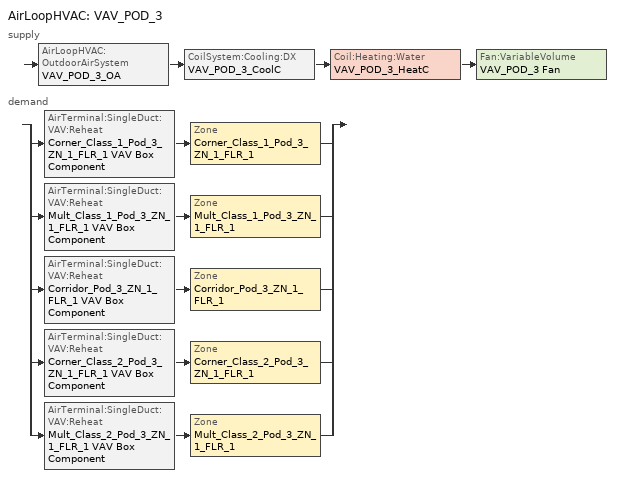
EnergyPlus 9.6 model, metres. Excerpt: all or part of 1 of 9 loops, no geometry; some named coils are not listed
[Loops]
AirLoopHVAC 'VAV_POD_3'
 supply: AirLoopHVAC:OutdoorAirSystem 'VAV_POD_3_OA' > CoilSystem:Cooling:DX 'VAV_POD_3_CoolC' > Coil:Heating:Water 'VAV_POD_3_HeatC' > Fan:VariableVolume 'VAV_POD_3 Fan'
 demand: split
  | AirTerminal:SingleDuct:VAV:Reheat 'Corner_Class_1_Pod_3_ZN_1_FLR_1 VAV Box Component' > Zone 'Corner_Class_1_Pod_3_ZN_1_FLR_1'
  | AirTerminal:SingleDuct:VAV:Reheat 'Mult_Class_1_Pod_3_ZN_1_FLR_1 VAV Box Component' > Zone 'Mult_Class_1_Pod_3_ZN_1_FLR_1'
  | AirTerminal:SingleDuct:VAV:Reheat 'Corridor_Pod_3_ZN_1_FLR_1 VAV Box Component' > Zone 'Corridor_Pod_3_ZN_1_FLR_1'
  | AirTerminal:SingleDuct:VAV:Reheat 'Corner_Class_2_Pod_3_ZN_1_FLR_1 VAV Box Component' > Zone 'Corner_Class_2_Pod_3_ZN_1_FLR_1'
  | AirTerminal:SingleDuct:VAV:Reheat 'Mult_Class_2_Pod_3_ZN_1_FLR_1 VAV Box Component' > Zone 'Mult_Class_2_Pod_3_ZN_1_FLR_1'
[Sizing:Zone] Zone Cooling Design Supply Air Temperature Input Method=SupplyAirTemperature; Zone Cooling Design Supply Air Temperature {C}=12.8; Zone Heating Design Supply Air Temperature Input Method=SupplyAirTemperature; Zone Heating Design Supply Air Temperature {C}=40; Zone Cooling Design Supply Air Humidity Ratio {kgWater/kgDryAir}=0.007; Zone Heating Design Supply Air Humidity Ratio {kgWater/kgDryAir}=0.008; Zone Heating Sizing Factor=0; Zone Cooling Sizing Factor=0; Cooling Design Air Flow Method=DesignDay; Cooling Design Air Flow Rate {m3/s}=0; Cooling Minimum Air Flow {m3/s}=0; Cooling Minimum Air Flow Fraction=0; Heating Design Air Flow Method=DesignDay; Heating Design Air Flow Rate {m3/s}=0; Account for Dedicated Outdoor Air System=No; Dedicated Outdoor Air System Control Strategy=NeutralSupplyAir; Dedicated Outdoor Air Low Setpoint Temperature for Design {C}=autosize; Dedicated Outdoor Air High Setpoint Temperature for Design {C}=autosize
Name | Design Specification Outdoor Air Object
Corner_Class_1_Pod_3_ZN_1_FLR_1 | SZ DSOA Corner_Class_1_Pod_3_ZN_1_FLR_1
Mult_Class_1_Pod_3_ZN_1_FLR_1 | SZ DSOA Mult_Class_1_Pod_3_ZN_1_FLR_1
Corridor_Pod_3_ZN_1_FLR_1 | SZ DSOA Corridor_Pod_3_ZN_1_FLR_1
Corner_Class_2_Pod_3_ZN_1_FLR_1 | SZ DSOA Corner_Class_2_Pod_3_ZN_1_FLR_1
Mult_Class_2_Pod_3_ZN_1_FLR_1 | SZ DSOA Mult_Class_2_Pod_3_ZN_1_FLR_1
[DesignSpecification:OutdoorAir]
Name | Outdoor Air Method | Outdoor Air Flow per Zone Floor Area {m3/s-m2} | Outdoor Air Flow per Person {m3/s-person}
SZ DSOA Corner_Class_1_Pod_3_ZN_1_FLR_1; SZ DSOA Mult_Class_1_Pod_3_ZN_1_FLR_1; SZ DSOA Corner_Class_2_Pod_3_ZN_1_FLR_1; SZ DSOA Mult_Class_2_Pod_3_ZN_1_FLR_1 | Flow/Area | 0.00187948
SZ DSOA Corridor_Pod_3_ZN_1_FLR_1 | Flow/Area | 0.000304781
Classroom_OA_Design_Spec | Sum | 0.00060972 | 0.00472
Corridor_OA_Design_Spec | Sum | 0.000304781 | 1e-08
[Sizing:System]
VAV_POD_3: Type of Load to Size On=Sensible; Design Outdoor Air Flow Rate {m3/s}=3.16905; Central Heating Maximum System Air Flow Ratio=0.3; Preheat Design Temperature {C}=7; Preheat Design Humidity Ratio {kgWater/kgDryAir}=0.008; Precool Design Temperature {C}=12.8; Precool Design Humidity Ratio {kgWater/kgDryAir}=0.008; Central Cooling Design Supply Air Temperature {C}=12.8; Central Heating Design Supply Air Temperature {C}=12.8; Type of Zone Sum to Use=Coincident; 100% Outdoor Air in Cooling=No; 100% Outdoor Air in Heating=No; Central Cooling Design Supply Air Humidity Ratio {kgWater/kgDryAir}=0.007; Central Heating Design Supply Air Humidity Ratio {kgWater/kgDryAir}=0.008; Cooling Supply Air Flow Rate Method=DesignDay; Cooling Supply Air Flow Rate {m3/s}=0; Heating Supply Air Flow Rate Method=DesignDay; Heating Supply Air Flow Rate {m3/s}=0; System Outdoor Air Method=ZoneSum; Zone Maximum Outdoor Air Fraction=1; Cooling Design Capacity Method=CoolingDesignCapacity; Cooling Design Capacity {W}=autosize; Heating Design Capacity Method=HeatingDesignCapacity; Heating Design Capacity {W}=autosize; Central Cooling Capacity Control Method=OnOff
[ZoneControl:Thermostat] Control Type Schedule=Dual Zone Control Type Sched
Name | Zone or ZoneList | Control 1
Corner_Class_1_Pod_3_ZN_1_FLR_1 Thermostat | Corner_Class_1_Pod_3_ZN_1_FLR_1 | Corner_Class_1_Pod_3_ZN_1_FLR_1 DualSPSched
Mult_Class_1_Pod_3_ZN_1_FLR_1 Thermostat | Mult_Class_1_Pod_3_ZN_1_FLR_1 | Mult_Class_1_Pod_3_ZN_1_FLR_1 DualSPSched
Corridor_Pod_3_ZN_1_FLR_1 Thermostat | Corridor_Pod_3_ZN_1_FLR_1 | Corridor_Pod_3_ZN_1_FLR_1 DualSPSched
Corner_Class_2_Pod_3_ZN_1_FLR_1 Thermostat | Corner_Class_2_Pod_3_ZN_1_FLR_1 | Corner_Class_2_Pod_3_ZN_1_FLR_1 DualSPSched
Mult_Class_2_Pod_3_ZN_1_FLR_1 Thermostat | Mult_Class_2_Pod_3_ZN_1_FLR_1 | Mult_Class_2_Pod_3_ZN_1_FLR_1 DualSPSched
[ThermostatSetpoint:DualSetpoint] Heating Setpoint Temperature Schedule=HTGSETP_SCH_YES_OPTIMUM; Cooling Setpoint Temperature Schedule=CLGSETP_SCH_YES_OPTIMUM
Corner_Class_1_Pod_3_ZN_1_FLR_1 DualSPSched; Mult_Class_1_Pod_3_ZN_1_FLR_1 DualSPSched; Corridor_Pod_3_ZN_1_FLR_1 DualSPSched; Corner_Class_2_Pod_3_ZN_1_FLR_1 DualSPSched; Mult_Class_2_Pod_3_ZN_1_FLR_1 DualSPSched
[AirTerminal:SingleDuct:VAV:Reheat] Availability Schedule=ALWAYS_ON; Maximum Air Flow Rate {m3/s}=AUTOSIZE; Zone Minimum Air Flow Input Method=Constant; Maximum Hot Water or Steam Flow Rate {m3/s}=AUTOSIZE; Minimum Hot Water or Steam Flow Rate {m3/s}=0; Convergence Tolerance=0.001; Damper Heating Action=ReverseWithLimits; Maximum Flow Fraction During Reheat=0.5; Maximum Reheat Air Temperature {C}=40
Name | Constant Minimum Air Flow Fraction | Reheat Coil
Corner_Class_1_Pod_3_ZN_1_FLR_1 VAV Box Component | 0.5 | Corner_Class_1_Pod_3_ZN_1_FLR_1 VAV Box Reheat Coil
Mult_Class_1_Pod_3_ZN_1_FLR_1 VAV Box Component | 0.627119 | Mult_Class_1_Pod_3_ZN_1_FLR_1 VAV Box Reheat Coil
Corridor_Pod_3_ZN_1_FLR_1 VAV Box Component | 0.2 | Corridor_Pod_3_ZN_1_FLR_1 VAV Box Reheat Coil
Corner_Class_2_Pod_3_ZN_1_FLR_1 VAV Box Component | 0.5 | Corner_Class_2_Pod_3_ZN_1_FLR_1 VAV Box Reheat Coil
Mult_Class_2_Pod_3_ZN_1_FLR_1 VAV Box Component | 0.858826 | Mult_Class_2_Pod_3_ZN_1_FLR_1 VAV Box Reheat Coil
[Zone equipment]
Corner_Class_1_Pod_3_ZN_1_FLR_1: Corner_Class_1_Pod_3_ZN_1_FLR_1 VAV Box Component
Mult_Class_1_Pod_3_ZN_1_FLR_1: Mult_Class_1_Pod_3_ZN_1_FLR_1 VAV Box Component
Corridor_Pod_3_ZN_1_FLR_1: Corridor_Pod_3_ZN_1_FLR_1 VAV Box Component
Corner_Class_2_Pod_3_ZN_1_FLR_1: Corner_Class_2_Pod_3_ZN_1_FLR_1 VAV Box Component
Mult_Class_2_Pod_3_ZN_1_FLR_1: Mult_Class_2_Pod_3_ZN_1_FLR_1 VAV Box Component
[Fan:VariableVolume]
VAV_POD_3 Fan: Availability Schedule=HVACOperationSchd; Fan Total Efficiency=0.59605; Pressure Rise {Pa}=1389.42; Maximum Flow Rate {m3/s}=AUTOSIZE; Fan Power Minimum Flow Rate Input Method=Fraction; Fan Power Minimum Flow Fraction=0.25; Motor Efficiency=0.917; Motor In Airstream Fraction=1; Fan Power Coefficient 1=0.0408; Fan Power Coefficient 2=0.088; Fan Power Coefficient 3=-0.0729; Fan Power Coefficient 4=0.9437; Fan Power Coefficient 5=0
[Coil:Cooling:DX:TwoSpeed]
VAV_POD_3_CoolC DXCoil: Availability Schedule=ALWAYS_ON; High Speed Gross Rated Total Cooling Capacity {W}=AUTOSIZE; High Speed Rated Sensible Heat Ratio=AUTOSIZE; High Speed Gross Rated Cooling COP {W/W}=3.73224; High Speed Rated Air Flow Rate {m3/s}=AUTOSIZE; Total Cooling Capacity Function of Temperature Curve=VAV_POD_3_CoolCLennoxStandard10Ton_TGA120S2B_CapFT; Total Cooling Capacity Function of Flow Fraction Curve=VAV_POD_3_CoolCLennoxStandard10Ton_TGA120S2B_CapFF; Energy Input Ratio Function of Temperature Curve=VAV_POD_3_CoolCLennoxStandard10Ton_TGA120S2B_EIRFT; Energy Input Ratio Function of Flow Fraction Curve=VAV_POD_3_CoolCLennoxStandard10Ton_TGA120S2B_EIRFFF; Part Load Fraction Correlation Curve=VAV_POD_3_CoolCLennoxStandard10Ton_TGA120S2B_PLR; Low Speed Gross Rated Total Cooling Capacity {W}=AUTOSIZE; Low Speed Gross Rated Sensible Heat Ratio=0.69; Low Speed Gross Rated Cooling COP {W/W}=3.73224; Low Speed Rated Air Flow Rate {m3/s}=AUTOSIZE; Low Speed Total Cooling Capacity Function of Temperature Curve=VAV_POD_3_CoolCLennoxStandard10Ton_TGA120S2B_CapFT; Low Speed Energy Input Ratio Function of Temperature Curve=VAV_POD_3_CoolCLennoxStandard10Ton_TGA120S2B_EIRFT
[Coil:Heating:Water]
VAV_POD_3_HeatC: Availability Schedule=ALWAYS_ON; U-Factor Times Area Value {W/K}=AUTOSIZE; Maximum Water Flow Rate {m3/s}=AUTOSIZE; Performance Input Method=UFactorTimesAreaAndDesignWaterFlowRate; Rated Capacity {W}=AUTOSIZE; Rated Inlet Water Temperature {C}=82.2; Rated Inlet Air Temperature {C}=12.8; Rated Outlet Water Temperature {C}=71.1; Rated Outlet Air Temperature {C}=40
[CoilSystem:Cooling:DX]
VAV_POD_3_CoolC: Availability Schedule=ALWAYS_ON; Cooling Coil=VAV_POD_3_CoolC DXCoil
[Controller:WaterCoil]
VAV_POD_3_HeatC_Controller: Control Variable=Temperature; Action=Normal; Actuator Variable=Flow; Controller Convergence Tolerance {deltaC}=0.0001; Maximum Actuated Flow {m3/s}=AUTOSIZE; Minimum Actuated Flow {m3/s}=0
[Controller:OutdoorAir]
VAV_POD_3_OA_Controller: Minimum Outdoor Air Flow Rate {m3/s}=0; Maximum Outdoor Air Flow Rate {m3/s}=AUTOSIZE; Economizer Control Type=DifferentialDryBulb; Economizer Control Action Type=ModulateFlow; Lockout Type=NoLockout; Minimum Limit Type=FixedMinimum; Minimum Outdoor Air Schedule=MinOA_MotorizedDamper_Sched; Mechanical Ventilation Controller=VAV_POD_3_DCV
[AirLoopHVAC]
VAV_POD_3: Design Supply Air Flow Rate {m3/s}=AUTOSIZE
[SetpointManager:OutdoorAirReset]
VAV_POD_3 SAT setpoint: Control Variable=Temperature; Setpoint at Outdoor Low Temperature {C}=15.6; Outdoor Low Temperature {C}=10; Setpoint at Outdoor High Temperature {C}=12.8; Outdoor High Temperature {C}=21.1; Setpoint Node or NodeList=VAV_POD_3 Supply Equipment Outlet Node
[SetpointManager:MixedAir] Control Variable=Temperature
Name | Setpoint Node or NodeList
VAV_POD_3_CoolC SAT Manager | VAV_POD_3_CoolC-VAV_POD_3_HeatCNode
VAV_POD_3_HeatC SAT Manager | VAV_POD_3_HeatC-VAV_POD_3 FanNode
VAV_POD_3_OAMixed Air Temp Manager | VAV_POD_3_OA-VAV_POD_3_CoolCNode
[Controller:MechanicalVentilation]
VAV_POD_3_DCV: Availability Schedule=MinOA_MotorizedDamper_Sched; Demand Controlled Ventilation=Yes; System Outdoor Air Method=Standard62.1VentilationRateProcedure; Zone or ZoneList 1=Corner_Class_1_Pod_3_ZN_1_FLR_1; Design Specification Outdoor Air Object Name 1=Classroom_OA_Design_Spec; Design Specification Zone Air Distribution Object Name 1=Pod_Zones_Air_Distribution; Zone or ZoneList 2=Mult_Class_1_Pod_3_ZN_1_FLR_1; Design Specification Outdoor Air Object Name 2=Classroom_OA_Design_Spec; Design Specification Zone Air Distribution Object Name 2=Pod_Zones_Air_Distribution; Zone or ZoneList 3=Corridor_Pod_3_ZN_1_FLR_1; Design Specification Outdoor Air Object Name 3=Corridor_OA_Design_Spec; Design Specification Zone Air Distribution Object Name 3=Pod_Zones_Air_Distribution; Zone or ZoneList 4=Corner_Class_2_Pod_3_ZN_1_FLR_1; Design Specification Outdoor Air Object Name 4=Classroom_OA_Design_Spec; Design Specification Zone Air Distribution Object Name 4=Pod_Zones_Air_Distribution; Zone or ZoneList 5=Mult_Class_2_Pod_3_ZN_1_FLR_1; Design Specification Outdoor Air Object Name 5=Classroom_OA_Design_Spec; Design Specification Zone Air Distribution Object Name 5=Pod_Zones_Air_Distribution
[DesignSpecification:ZoneAirDistribution]
Pod_Zones_Air_Distribution: Zone Air Distribution Effectiveness in Cooling Mode=1; Zone Air Distribution Effectiveness in Heating Mode=1
[EnergyManagementSystem:Sensor]
Name | Output:Variable or Output:Meter Index Key | Output:Variable or Output:Meter
cCL1_Pod_3_ZN_1_FLR_1_LSr | Corner_Class_1_Pod_3_ZN_1_FLR_1 | Zone Lights Electricity Rate
cCL1_Pod_3_ZN_1_FLR_1_OSr | Corner_Class_1_Pod_3_ZN_1_FLR_1 | People Occupant Count
mCl1_Pod_3_ZN_1_FLR_1_LSr | Mult_Class_1_Pod_3_ZN_1_FLR_1 | Zone Lights Electricity Rate
mCl1_Pod_3_ZN_1_FLR_1_OSr | Mult_Class_1_Pod_3_ZN_1_FLR_1 | People Occupant Count
cPOD3_ZN_1_FLR_1_LSr | Corridor_Pod_3_ZN_1_FLR_1 | Zone Lights Electricity Rate
cCL2_Pod_3_ZN_1_FLR_1_LSr | Corner_Class_2_Pod_3_ZN_1_FLR_1 | Zone Lights Electricity Rate
cCL2_Pod_3_ZN_1_FLR_1_OSr | Corner_Class_2_Pod_3_ZN_1_FLR_1 | People Occupant Count
mCl2_Pod_3_ZN_1_FLR_1_LSr | Mult_Class_2_Pod_3_ZN_1_FLR_1 | Zone Lights Electricity Rate
mCl2_Pod_3_ZN_1_FLR_1_OSr | Mult_Class_2_Pod_3_ZN_1_FLR_1 | People Occupant Count
[EnergyManagementSystem:ProgramCallingManager]
SET_cCL1_Pod_1_ZN_1_FLR_1_Light_EMS_Program_Prog_Manager: BeginTimestepBeforePredictor; SET_cCL1_Pod_1_ZN_1_FLR_1_Light_EMS_Program
SET_mCl1_Pod_1_ZN_1_FLR_1_Light_EMS_Program_Prog_Manager: BeginTimestepBeforePredictor; SET_mCl1_Pod_1_ZN_1_FLR_1_Light_EMS_Program
SET_cPOD1_ZN_1_FLR_1_Light_EMS_Program_Prog_Manager: BeginTimestepBeforePredictor; SET_cPOD1_ZN_1_FLR_1_Light_EMS_Program
SET_cCL2_Pod_1_ZN_1_FLR_1_Light_EMS_Program_Prog_Manager: BeginTimestepBeforePredictor; SET_cCL2_Pod_1_ZN_1_FLR_1_Light_EMS_Program
SET_mCl2_Pod_1_ZN_1_FLR_1_Light_EMS_Program_Prog_Manager: BeginTimestepBeforePredictor; SET_mCl2_Pod_1_ZN_1_FLR_1_Light_EMS_Program
SET_cCL1_Pod_2_ZN_1_FLR_1_Light_EMS_Program_Prog_Manager: BeginTimestepBeforePredictor; SET_cCL1_Pod_2_ZN_1_FLR_1_Light_EMS_Program
SET_mCl1_Pod_2_ZN_1_FLR_1_Light_EMS_Program_Prog_Manager: BeginTimestepBeforePredictor; SET_mCl1_Pod_2_ZN_1_FLR_1_Light_EMS_Program
SET_cPOD2_ZN_1_FLR_1_Light_EMS_Program_Prog_Manager: BeginTimestepBeforePredictor; SET_cPOD2_ZN_1_FLR_1_Light_EMS_Program
SET_cCL2_Pod_2_ZN_1_FLR_1_Light_EMS_Program_Prog_Manager: BeginTimestepBeforePredictor; SET_cCL2_Pod_2_ZN_1_FLR_1_Light_EMS_Program
SET_mCl2_Pod_2_ZN_1_FLR_1_Light_EMS_Program_Prog_Manager: BeginTimestepBeforePredictor; SET_mCl2_Pod_2_ZN_1_FLR_1_Light_EMS_Program
SET_cCL1_Pod_3_ZN_1_FLR_1_Light_EMS_Program_Prog_Manager: BeginTimestepBeforePredictor; SET_cCL1_Pod_3_ZN_1_FLR_1_Light_EMS_Program
SET_mCl1_Pod_3_ZN_1_FLR_1_Light_EMS_Program_Prog_Manager: BeginTimestepBeforePredictor; SET_mCl1_Pod_3_ZN_1_FLR_1_Light_EMS_Program
SET_cPOD3_ZN_1_FLR_1_Light_EMS_Program_Prog_Manager: BeginTimestepBeforePredictor; SET_cPOD3_ZN_1_FLR_1_Light_EMS_Program
SET_cCL2_Pod_3_ZN_1_FLR_1_Light_EMS_Program_Prog_Manager: BeginTimestepBeforePredictor; SET_cCL2_Pod_3_ZN_1_FLR_1_Light_EMS_Program
SET_mCl2_Pod_3_ZN_1_FLR_1_Light_EMS_Program_Prog_Manager: BeginTimestepBeforePredictor; SET_mCl2_Pod_3_ZN_1_FLR_1_Light_EMS_Program
SET_cPCLZN_1_FLR_1_Light_EMS_Program_Prog_Manager: BeginTimestepBeforePredictor; SET_cPCLZN_1_FLR_1_Light_EMS_Program
SET_Main_Corridor_ZN_1_FLR_1_Light_EMS_Program_Prog_Manager: BeginTimestepBeforePredictor; SET_Main_Corridor_ZN_1_FLR_1_Light_EMS_Program
SET_Lobby_ZN_1_FLR_1_Light_EMS_Program_Prog_Manager: BeginTimestepBeforePredictor; SET_Lobby_ZN_1_FLR_1_Light_EMS_Program
SET_Mech_ZN_1_FLR_1_Light_EMS_Program_Prog_Manager: BeginTimestepBeforePredictor; SET_Mech_ZN_1_FLR_1_Light_EMS_Program
SET_Bath_ZN_1_FLR_1_Light_EMS_Program_Prog_Manager: BeginTimestepBeforePredictor; SET_Bath_ZN_1_FLR_1_Light_EMS_Program
SET_Offices_ZN_1_FLR_1_Light_EMS_Program_Prog_Manager: BeginTimestepBeforePredictor; SET_Offices_ZN_1_FLR_1_Light_EMS_Program
SET_Gym_ZN_1_FLR_1_Light_EMS_Program_Prog_Manager: BeginTimestepBeforePredictor; SET_Gym_ZN_1_FLR_1_Light_EMS_Program
SET_Kitchen_ZN_1_FLR_1_Light_EMS_Program_Prog_Manager: BeginTimestepBeforePredictor; SET_Kitchen_ZN_1_FLR_1_Light_EMS_Program
SET_Cafeteria_ZN_1_FLR_1_Light_EMS_Program_Prog_Manager: BeginTimestepBeforePredictor; SET_Cafeteria_ZN_1_FLR_1_Light_EMS_Program
SET_LMC_ZN_1_FLR_1_Light_EMS_Program_Prog_Manager: BeginTimestepBeforePredictor; SET_LMC_ZN_1_FLR_1_Light_EMS_Program
[EnergyManagementSystem:OutputVariable]
Wired_LTG: EMS Variable=Wired_LTG; Type of Data in Variable=Summed; Update Frequency=ZoneTimeStep
[ElectricLoadCenter:Transformer]
Transformer 1: Availability Schedule=Always_On; Transformer Usage=PowerInFromGrid; Rated Capacity {VA}=112500; Phase=3; Conductor Material=Aluminum; Full Load Temperature Rise {C}=150; Fraction of Eddy Current Losses=0.1; Performance Input Method=NominalEfficiency; Nameplate Efficiency=0.987; Per Unit Load for Nameplate Efficiency=0.35; Reference Temperature for Nameplate Efficiency {C}=75; Consider Transformer Loss for Utility Cost=Yes; Meter 1=Wired_LTG_Electricity; Meter 2=InteriorEquipment:Electricity
[EnergyManagementSystem:InternalVariable] Internal Data Type=Zone Floor Area
Name | Internal Data Index Key
cCL1_Pod_3_ZN_1_FLR_1_Area | Corner_Class_1_Pod_3_ZN_1_FLR_1
mCl1_Pod_3_ZN_1_FLR_1_Area | Mult_Class_1_Pod_3_ZN_1_FLR_1
cPOD3_ZN_1_FLR_1_Area | Corridor_Pod_3_ZN_1_FLR_1
cCL2_Pod_3_ZN_1_FLR_1_Area | Corner_Class_2_Pod_3_ZN_1_FLR_1
mCl2_Pod_3_ZN_1_FLR_1_Area | Mult_Class_2_Pod_3_ZN_1_FLR_1
[EnergyManagementSystem:Actuator]
Name | Actuated Component Unique | Actuated Component Type | Actuated Component Control Type
PSZ2_5_Timestep_Econ_Eff | PSZ2_5_Timestep_Econ_Eff_SCH | Schedule:Constant | Schedule Value
PSZ1_6_Timestep_Econ_Eff | PSZ1_6_Timestep_Econ_Eff_SCH | Schedule:Constant | Schedule Value
PSZ2_7_Timestep_Econ_Eff | PSZ2_7_Timestep_Econ_Eff_SCH | Schedule:Constant | Schedule Value
CLGSETP_SCH_Actuator | CLGSETP_SCH_Yes_Optimum | Schedule:Compact | Schedule Value
HTGSETP_SCH_Actuator | HTGSETP_SCH_Yes_Optimum | Schedule:Compact | Schedule Value
BoilerCurve | HEATSYS1 BOILER EFFICIENCY CURVE | Curve | Curve Result
cCL1_Pod_1_ZN_1_FLR_1_LAr | Corner_Class_1_Pod_1_ZN_1_FLR_1_lights | Lights | Electricity Rate
mCl1_Pod_1_ZN_1_FLR_1_LAr | Mult_Class_1_Pod_1_ZN_1_FLR_1_lights | Lights | Electricity Rate
cPOD1_ZN_1_FLR_1_LAr | Corridor_Pod_1_ZN_1_FLR_1_lights | Lights | Electricity Rate
cCL2_Pod_1_ZN_1_FLR_1_LAr | Corner_Class_2_Pod_1_ZN_1_FLR_1_lights | Lights | Electricity Rate
mCl2_Pod_1_ZN_1_FLR_1_LAr | Mult_Class_2_Pod_1_ZN_1_FLR_1_lights | Lights | Electricity Rate
cCL1_Pod_2_ZN_1_FLR_1_LAr | Corner_Class_1_Pod_2_ZN_1_FLR_1_lights | Lights | Electricity Rate
mCl1_Pod_2_ZN_1_FLR_1_LAr | Mult_Class_1_Pod_2_ZN_1_FLR_1_lights | Lights | Electricity Rate
cPOD2_ZN_1_FLR_1_LAr | Corridor_Pod_2_ZN_1_FLR_1_lights | Lights | Electricity Rate
cCL2_Pod_2_ZN_1_FLR_1_LAr | Corner_Class_2_Pod_2_ZN_1_FLR_1_lights | Lights | Electricity Rate
mCl2_Pod_2_ZN_1_FLR_1_LAr | Mult_Class_2_Pod_2_ZN_1_FLR_1_lights | Lights | Electricity Rate
cCL1_Pod_3_ZN_1_FLR_1_LAr | Corner_Class_1_Pod_3_ZN_1_FLR_1_lights | Lights | Electricity Rate
mCl1_Pod_3_ZN_1_FLR_1_LAr | Mult_Class_1_Pod_3_ZN_1_FLR_1_lights | Lights | Electricity Rate
cPOD3_ZN_1_FLR_1_LAr | Corridor_Pod_3_ZN_1_FLR_1_lights | Lights | Electricity Rate
cCL2_Pod_3_ZN_1_FLR_1_LAr | Corner_Class_2_Pod_3_ZN_1_FLR_1_lights | Lights | Electricity Rate
mCl2_Pod_3_ZN_1_FLR_1_LAr | Mult_Class_2_Pod_3_ZN_1_FLR_1_lights | Lights | Electricity Rate
cPCLZN_1_FLR_1_LAr | Computer_Class_ZN_1_FLR_1_lights | Lights | Electricity Rate
Main_Corridor_ZN_1_FLR_1_LAr | Main_Corridor_ZN_1_FLR_1_lights | Lights | Electricity Rate
Lobby_ZN_1_FLR_1_LAr | Lobby_ZN_1_FLR_1_lights | Lights | Electricity Rate
Mech_ZN_1_FLR_1_LAr | Mech_ZN_1_FLR_1_lights | Lights | Electricity Rate
Bath_ZN_1_FLR_1_LAr | Bath_ZN_1_FLR_1_lights | Lights | Electricity Rate
Offices_ZN_1_FLR_1_LAr | Offices_ZN_1_FLR_1_lights | Lights | Electricity Rate
[Schedule:Compact]
ALWAYS_ON: Through: 12/31, For: AllDays, Until: 24:00, 1
Dual Zone Control Type Sched: Through: 12/31, For: AllDays, Until: 24:00, 4
HVACOperationSchd: Through: 12/31, For: Weekdays SummerDesignDay WinterDesignDay, Until: 07:00, 0, Until: 21:00, 1, Until: 24:00, 0, For: WeekEnds Holidays AllOtherDays, Until: 24:00, 0
HTGSETP_SCH_YES_OPTIMUM: Through: 12/31, For: SummerDesignDay, Until: 24:00, 15.6, For: WinterDesignDay, Until: 24:00, 21, For: Weekdays, Until: 06:00, 15.6, Until: 07:00, 17.8, Until: 08:00, 20, Until: 21:00, 21, Until: 24:00, 15.6, For: WeekEnds Holidays AllOtherDays, Until: 24:00, 15.6
CLGSETP_SCH_YES_OPTIMUM: Through: 12/31, For: SummerDesignDay, Until: 24:00, 24, For: WinterDesignDay, Until: 24:00, 26.7, For: Weekdays, Until: 06:00, 26.7, Until: 07:00, 25.6, Until: 08:00, 25, Until: 21:00, 24, Until: 24:00, 26.7, For: WeekEnds Holidays AllOtherDays, Until: 24:00, 26.7
MinOA_MotorizedDamper_Sched: Through: 12/31, For: Weekdays SummerDesignDay WinterDesignDay, Until: 08:00, 0, Until: 21:00, 1, Until: 24:00, 0, For: WeekEnds Holidays AllOtherDays, Until: 24:00, 0
[Curve:Quadratic]
Name | Coefficient1 Constant | Coefficient2 x | Coefficient3 x**2 | Minimum Value of x | Maximum Value of x
VAV_POD_3_CoolCLennoxStandard10Ton_TGA120S2B_CapFF | 0.77136 | 0.34053 | -0.11088 | 0.75918 | 1.13877
VAV_POD_3_CoolCLennoxStandard10Ton_TGA120S2B_EIRFFF | 1.2055 | -0.32953 | 0.12308 | 0.75918 | 1.13877
VAV_POD_3_CoolCLennoxStandard10Ton_TGA120S2B_PLR | 0.771 | 0.229 | 0 | 0 | 1
[Curve:Biquadratic] Minimum Value of x=17; Maximum Value of x=22; Minimum Value of y=29; Maximum Value of y=46
Name | Coefficient1 Constant | Coefficient2 x | Coefficient3 x**2 | Coefficient4 y | Coefficient5 y**2 | Coefficient6 x*y
VAV_POD_3_CoolCLennoxStandard10Ton_TGA120S2B_CapFT | 0.42415 | 0.04426 | -0.00042 | 0.00333 | -0.00008 | -0.00021
VAV_POD_3_CoolCLennoxStandard10Ton_TGA120S2B_EIRFT | 1.23649 | -0.02431 | 0.00057 | -0.01434 | 0.00063 | -0.00038
